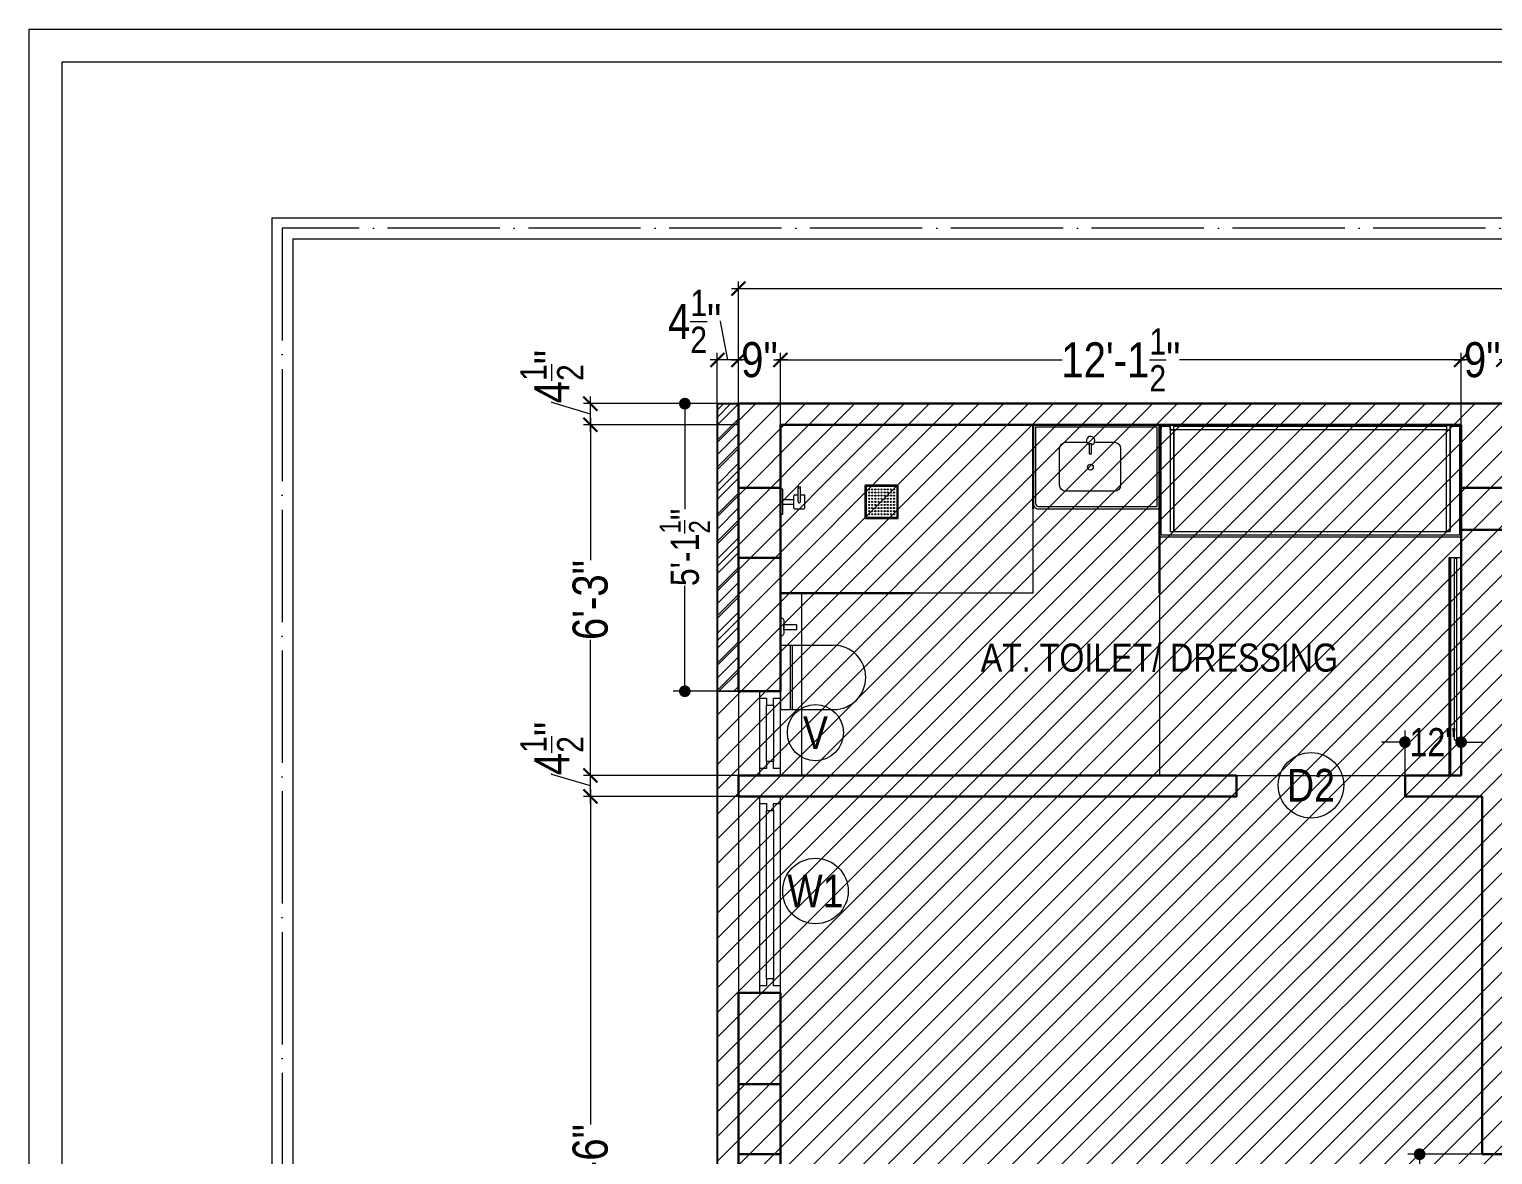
# Model space of a CAD drawing. Header units: millimetres. Extents: x 56222 to 3066687, y -650199 to -121287.
# Drawn here: x 152781.6 to 153094.4, y -174011.8 to -173771.1 of the extents above; entities that cross this region are included whole.
import ezdxf

# ---------------------------------------------------------------- set-up
doc = ezdxf.new("R2010")
doc.units = ezdxf.units.MM
doc.header["$MEASUREMENT"] = 0
doc.header["$PDMODE"] = 35
doc.linetypes.add('ACAD_ISO04W100', pattern=[30, 24, -3, 0, -3])
doc.layers.get('Defpoints').update_dxf_attribs({"color": 220})
for name, color, linetype, lineweight in [('COLUMN', 1, 'Continuous', 30), ('ELEVATION', 250, 'Continuous', 9), ('FIRST FLOOR', 7, 'Continuous', 9), ('FIRST FLOOR ( DIM )', 250, 'Continuous', 9), ('FIRST FLOOR ( DW_RAIL )', 7, 'Continuous', 9), ('FIRST FLOOR ( TEXT )', 7, 'Continuous', 9), ('FIRST FLOOR_( PLine )_', 251, 'Continuous', 30), ('FURNITURE', 32, 'Continuous', 9), ('GROUND FLOOR', 7, 'Continuous', 9), ('GROUND FLOOR  ( DIM )', 7, 'Continuous', 9), ('X_SHEET', 7, 'Continuous', 9), ('X~SLAB ( HATCH )', 251, 'Continuous', 9)]:
    doc.layers.add(name, color=color, linetype=linetype, lineweight=lineweight)
doc.layers.add('XX~SLAB ( PLINE )', color=251, linetype='Continuous', plot=False)
doc.styles.add('Cn BT~6', font='swissc.ttf', dxfattribs={"height": 6})
doc.styles.add('Cn_BT_7', font='swissc.ttf', dxfattribs={"height": 7})
doc.styles.add('Cn_BT_7½', font='swissc.ttf', dxfattribs={"height": 7.5})
doc.styles.add('KATHA', font='swissc.ttf')
doc.dimstyles.new('Cn BT~6', dxfattribs={"dimtxt": 0.18, "dimasz": 2.5, "dimexe": 2.5, "dimexo": 0, "dimgap": 0.09, "dimtad": 0, "dimdec": 3, "dimzin": 3, "dimdsep": 46, "dimlunit": 4, "dimtxsty": 'Cn BT~6', "dimblk": 'DOT', "dimcen": 0.09, "dimdle": 2, "dimclrd": 250, "dimclre": 250, "dimclrt": 5, "dimadec": 0, "dimazin": 0, "dimtfac": 0.75, "dimtdec": 3, "dimtofl": 0, "dimtmove": 0, "dimatfit": 3, "dimfxl": 1, "dimtolj": 1, "dimtzin": 0, "dimlwd": 15, "dimlwe": 15, "dimarcsym": 0})
doc.dimstyles.new('Cn_BT_7½', dxfattribs={"dimtxt": 9, "dimasz": 3, "dimexe": 1.5, "dimexo": 0, "dimgap": 0.09, "dimtad": 0, "dimdec": 3, "dimzin": 3, "dimdsep": 46, "dimlunit": 4, "dimtxsty": 'Cn_BT_7½', "dimblk": 'ARCHTICK', "dimcen": 0.09, "dimdle": 1.5, "dimclrd": 251, "dimclre": 251, "dimclrt": 14, "dimadec": 0, "dimazin": 0, "dimtfac": 0.75, "dimtdec": 3, "dimtofl": 0, "dimtmove": 0, "dimatfit": 3, "dimfxl": 0, "dimtolj": 1, "dimtzin": 0, "dimlwd": 15, "dimlwe": 15, "dimarcsym": 0})

# ---------------------------------------------------------------- blocks, each defined once
blk = doc.blocks.new('_ArchTick')
at = {"color": 0, "linetype": 'ByBlock', "const_width": 0.15}
blk.add_lwpolyline([(-0.5, -0.5), (0.5, 0.5)], dxfattribs=at)
blk = doc.blocks.new('*D47')
at = {"layer": 'Defpoints', "color": 0, "lineweight": 0, "transparency": 16777216}
for p in [(152933.16, -173826.57), (152933.16, -173851.18), (153333.66, -173851.18)]:
    blk.add_point(p, dxfattribs=at)
at = {"layer": 'FIRST FLOOR ( DIM )', "color": 251, "lineweight": 15, "transparency": 16777216}
for p, q in [((152931.66, -173826.57), (153118.45, -173826.57)), ((152933.16, -173851.18), (152933.16, -173825.07)), ((153335.16, -173826.57), (153143.87, -173826.57)), ((153333.66, -173851.18), (153333.66, -173825.07))]:
    blk.add_line(p, q, dxfattribs=at)
at = {"layer": 'FIRST FLOOR ( DIM )', "color": 251, "lineweight": 15, "transparency": 16777216, "xscale": 3, "yscale": 3, "zscale": 3, "rotation": 180}
blk.add_blockref('_ArchTick', (152933.16, -173826.57), dxfattribs=at)
at = {"layer": 'FIRST FLOOR ( DIM )', "color": 251, "lineweight": 15, "transparency": 16777216, "xscale": 3, "yscale": 3, "zscale": 3}
blk.add_blockref('_ArchTick', (153333.66, -173826.57), dxfattribs=at)
at = {"layer": 'FIRST FLOOR ( DIM )', "color": 14, "transparency": 16777216, "insert": (153131.16, -173826.57), "char_height": 7.5, "attachment_point": 5, "style": 'Cn_BT_7½'}
blk.add_mtext('\\A1;33\'-4{\\H0.75x;\\S1/2;}"', dxfattribs=at)
blk = doc.blocks.new('*D37')
at = {"layer": 'Defpoints', "color": 0, "lineweight": 0, "transparency": 16777216}
for p in [(152942.16, -173935.18), (152901.52, -174097.18), (152933.16, -174097.18)]:
    blk.add_point(p, dxfattribs=at)
at = {"layer": 'FIRST FLOOR ( DIM )', "color": 251, "lineweight": 15, "transparency": 16777216}
for p, q in [((152901.52, -173933.68), (152901.52, -174005.32)), ((152942.16, -173935.18), (152900.02, -173935.18)), ((152901.52, -174098.68), (152901.52, -174027.04)), ((152933.16, -174097.18), (152900.02, -174097.18))]:
    blk.add_line(p, q, dxfattribs=at)
at = {"layer": 'FIRST FLOOR ( DIM )', "color": 251, "lineweight": 15, "transparency": 16777216, "xscale": 3, "yscale": 3, "zscale": 3}
for p, rotation in [((152901.52, -173935.18), 90), ((152901.52, -174097.18), 270)]:
    blk.add_blockref('_ArchTick', p, dxfattribs=dict(at, rotation=rotation))
at = {"layer": 'FIRST FLOOR ( DIM )', "color": 14, "transparency": 16777216, "insert": (152901.52, -174016.18), "char_height": 7.5, "attachment_point": 5, "rotation": 90, "style": 'Cn_BT_7½'}
blk.add_mtext('\\A1;13\'-6"', dxfattribs=at)
blk = doc.blocks.new('A$C744D1EC1')
at = {"layer": 'FURNITURE'}
for p, q in [((-2.26, -0.39), (-2.26, 0)), ((-2.26, -0.39), (-2.26, 0)), ((0, -0.39), (0, 0)), ((0, -0.39), (0, 0)), ((2.26, -0.39), (2.26, 0)), ((2.26, -0.39), (2.26, 0)), ((-2.26, -0.39), (2.26, -0.39)), ((-2.26, -0.39), (2.26, -0.39)), ((-1.26, -2.56), (-1.26, -4.14)), ((-1.06, -2.36), (1.06, -2.36)), ((-0.39, -0.39), (-0.39, -2.36)), ((0.39, -0.39), (0.39, -2.36)), ((1.26, -2.56), (1.26, -3.15)), ((-1.06, -4.33), (1.06, -4.33)), ((0, -3.15), (2.56, -3.15)), ((0, -3.55), (2.56, -3.55)), ((1.26, -3.55), (1.26, -4.14))]:
    blk.add_line(p, q, dxfattribs=at)
for points in [[(-2.96, -15.14), (-2.96, -20.86, 0.414214), (-2.86, -20.96), (2.86, -20.96, 0.414214), (2.96, -20.86), (2.96, -15.14, 0.414214), (2.86, -15.04), (-2.86, -15.04, 0.414214)], [(-2.76, -15.34), (-2.76, -20.66, 0.414214), (-2.66, -20.76), (2.66, -20.76, 0.414214), (2.76, -20.66), (2.76, -15.34, 0.414214), (2.66, -15.24), (-2.66, -15.24, 0.414214)]]:
    blk.add_lwpolyline(points, format="xyb", close=True, dxfattribs=at)
for centre, radius in [((2.56, -3.35), 0.197), ((-2.21, -15.79), 0.0985), ((-2.21, -16.34), 0.0985), ((-2.21, -16.9), 0.0985), ((-2.21, -17.45), 0.0985), ((-2.21, -18), 0.0985), ((-1.66, -15.79), 0.0985), ((-1.66, -16.34), 0.0985), ((-1.66, -16.9), 0.0985), ((-1.66, -17.45), 0.0985), ((-1.66, -18), 0.0985), ((-1.1, -15.79), 0.0985), ((-1.1, -16.34), 0.0985), ((-1.1, -16.9), 0.0985), ((-1.1, -17.45), 0.0985), ((-1.1, -18), 0.0985), ((-0.55, -15.79), 0.0985), ((-0.55, -16.34), 0.0985), ((-0.55, -16.9), 0.0985), ((-0.55, -17.45), 0.0985), ((-0.55, -18), 0.0985), ((0, -15.79), 0.0985), ((0, -16.34), 0.0985), ((0, -16.9), 0.0985), ((0, -17.45), 0.0985), ((0, -18), 0.0985), ((0.55, -15.79), 0.0985), ((0.55, -16.34), 0.0985), ((0.55, -16.9), 0.0985), ((0.55, -17.45), 0.0985), ((0.55, -18), 0.0985), ((1.1, -15.79), 0.0985), ((1.1, -16.34), 0.0985), ((1.1, -16.9), 0.0985), ((1.1, -17.45), 0.0985), ((1.1, -18), 0.0985), ((1.66, -15.79), 0.0985), ((1.66, -16.34), 0.0985), ((1.66, -16.9), 0.0985), ((1.66, -17.45), 0.0985), ((1.66, -18), 0.0985), ((2.21, -15.79), 0.0985), ((2.21, -16.34), 0.0985), ((2.21, -16.9), 0.0985), ((2.21, -17.45), 0.0985), ((2.21, -18), 0.0985), ((-2.21, -18.55), 0.0985), ((-2.21, -19.1), 0.0985), ((-2.21, -19.66), 0.0985), ((-2.21, -20.21), 0.0985), ((-1.66, -18.55), 0.0985), ((-1.66, -19.1), 0.0985), ((-1.66, -19.66), 0.0985), ((-1.66, -20.21), 0.0985), ((-1.1, -18.55), 0.0985), ((-1.1, -19.1), 0.0985), ((-1.1, -19.66), 0.0985), ((-1.1, -20.21), 0.0985), ((-0.55, -18.55), 0.0985), ((-0.55, -19.1), 0.0985), ((-0.55, -19.66), 0.0985), ((-0.55, -20.21), 0.0985), ((0, -18.55), 0.0985), ((0, -19.1), 0.0985), ((0, -19.66), 0.0985), ((0, -20.21), 0.0985), ((0.55, -18.55), 0.0985), ((0.55, -19.1), 0.0985), ((0.55, -19.66), 0.0985), ((0.55, -20.21), 0.0985), ((1.1, -18.55), 0.0985), ((1.1, -19.1), 0.0985), ((1.1, -19.66), 0.0985), ((1.1, -20.21), 0.0985), ((1.66, -18.55), 0.0985), ((1.66, -19.1), 0.0985), ((1.66, -19.66), 0.0985), ((1.66, -20.21), 0.0985), ((2.21, -18.55), 0.0985), ((2.21, -19.1), 0.0985), ((2.21, -19.66), 0.0985), ((2.21, -20.21), 0.0985)]:
    blk.add_circle(centre, radius, dxfattribs=at)
for centre, start, end in [((-1.06, -2.56), 90, 180), ((1.06, -2.56), 0, 90), ((-1.06, -4.14), 180, 270), ((0, -3.35), 90, 270), ((1.06, -4.14), 270, 0)]:
    blk.add_arc(centre, 0.197, start, end, dxfattribs=at)
blk = doc.blocks.new('_Dot')
at = {"color": 0, "linetype": 'ByBlock', "lineweight": -2}
blk.add_line((-0.5, 0), (-1, 0), dxfattribs=at)
at = {"color": 0, "linetype": 'ByBlock', "const_width": 0.5}
blk.add_lwpolyline([(-0.25, 0, 1), (0.25, 0, 1)], format="xyb", close=True, dxfattribs=at)
blk = doc.blocks.new('*D35')
at = {"layer": 'Defpoints', "color": 0, "lineweight": 0, "transparency": 16777216}
for p in [(153087.66, -173923.56), (153075.66, -173930.68), (153087.66, -173930.68)]:
    blk.add_point(p, dxfattribs=at)
at = {"layer": 'FIRST FLOOR ( DIM )', "color": 250, "lineweight": 15, "transparency": 16777216}
for p, q in [((153075.66, -173930.68), (153075.66, -173921.06)), ((153087.66, -173930.68), (153087.66, -173921.06)), ((153073.16, -173923.56), (153070.66, -173923.56)), ((153090.16, -173923.56), (153092.66, -173923.56))]:
    blk.add_line(p, q, dxfattribs=at)
at = {"layer": 'FIRST FLOOR ( DIM )', "color": 250, "lineweight": 15, "transparency": 16777216, "xscale": 2.5, "yscale": 2.5, "zscale": 2.5}
blk.add_blockref('_Dot', (153075.66, -173923.56), dxfattribs=at)
at = {"layer": 'FIRST FLOOR ( DIM )', "color": 250, "lineweight": 15, "transparency": 16777216, "xscale": 2.5, "yscale": 2.5, "zscale": 2.5, "rotation": 180}
blk.add_blockref('_Dot', (153087.66, -173923.56), dxfattribs=at)
at = {"layer": 'FIRST FLOOR ( DIM )', "color": 5, "transparency": 16777216, "insert": (153081.66, -173923.56), "char_height": 6, "attachment_point": 5, "style": 'Cn BT~6'}
blk.add_mtext('\\A1;12"', dxfattribs=at)
blk = doc.blocks.new('dfg')
at = {"layer": 'FURNITURE'}
for p, q in [((295086.03, -103322.89), (295099.32, -103322.89)), ((295086.03, -103322.89), (295086.03, -103338.95)), ((295088.5, -103338.95), (295088.5, -103322.89)), ((295089.07, -103338.95), (295089.07, -103322.89)), ((295086.03, -103338.95), (295099.32, -103338.95))]:
    blk.add_line(p, q, dxfattribs=at)
for points in [[(295086.89, -103316.98), (295086.89, -103319.57, -0.455818), (295086.08, -103320.57), (295086.03, -103320.57), (295086.03, -103315.98), (295086.08, -103315.98, -0.455818)], [(295090.07, -103317.91), (295090.07, -103318.8, -0.414214), (295089.82, -103319.05), (295086.89, -103319.05), (295086.89, -103317.66), (295089.82, -103317.66, -0.414214)]]:
    blk.add_lwpolyline(points, format="xyb", close=True, dxfattribs=at)
blk.add_arc((295099.32, -103330.92), 8.03, 270, 90, dxfattribs=at)
blk = doc.blocks.new('*D31')
at = {"layer": 'Defpoints', "color": 0, "lineweight": 0, "transparency": 16777216}
for p in [(152901.52, -173930.68), (152933.16, -173930.68), (152942.16, -173935.18)]:
    blk.add_point(p, dxfattribs=at)
at = {"layer": 'FIRST FLOOR ( DIM )', "color": 251, "lineweight": 15, "transparency": 16777216}
for p, q in [((152893.28, -173930.46), (152893.28, -173930.28)), ((152901.52, -173932.93), (152893.28, -173930.46)), ((152933.16, -173930.68), (152900.02, -173930.68)), ((152901.52, -173936.68), (152901.52, -173929.18)), ((152942.16, -173935.18), (152900.02, -173935.18))]:
    blk.add_line(p, q, dxfattribs=at)
at = {"layer": 'FIRST FLOOR ( DIM )', "color": 251, "lineweight": 15, "transparency": 16777216, "xscale": 3, "yscale": 3, "zscale": 3}
for p, rotation in [((152901.52, -173930.68), 90), ((152901.52, -173935.18), 270)]:
    blk.add_blockref('_ArchTick', p, dxfattribs=dict(at, rotation=rotation))
at = {"layer": 'FIRST FLOOR ( DIM )', "color": 14, "transparency": 16777216, "insert": (152893.28, -173924.91), "char_height": 7.5, "attachment_point": 5, "rotation": 90, "style": 'Cn_BT_7½'}
blk.add_mtext('\\A1;4{\\H0.75x;\\S1/2;}"', dxfattribs=at)
blk = doc.blocks.new('*D30')
at = {"layer": 'Defpoints', "color": 0, "lineweight": 0, "transparency": 16777216}
for p in [(152901.52, -173855.68), (152933.16, -173855.68), (152933.16, -173930.68)]:
    blk.add_point(p, dxfattribs=at)
at = {"layer": 'FIRST FLOOR ( DIM )', "color": 251, "lineweight": 15, "transparency": 16777216}
for p, q in [((152933.16, -173855.68), (152900.02, -173855.68)), ((152901.52, -173854.18), (152901.52, -173884.66)), ((152901.52, -173932.18), (152901.52, -173901.69)), ((152933.16, -173930.68), (152900.02, -173930.68))]:
    blk.add_line(p, q, dxfattribs=at)
at = {"layer": 'FIRST FLOOR ( DIM )', "color": 251, "lineweight": 15, "transparency": 16777216, "xscale": 3, "yscale": 3, "zscale": 3}
for p, rotation in [((152901.52, -173855.68), 90), ((152901.52, -173930.68), 270)]:
    blk.add_blockref('_ArchTick', p, dxfattribs=dict(at, rotation=rotation))
at = {"layer": 'FIRST FLOOR ( DIM )', "color": 14, "transparency": 16777216, "insert": (152901.52, -173893.18), "char_height": 7.5, "attachment_point": 5, "rotation": 90, "style": 'Cn_BT_7½'}
blk.add_mtext('\\A1;6\'-3"', dxfattribs=at)
blk = doc.blocks.new('*D29')
at = {"layer": 'Defpoints', "color": 0, "lineweight": 0, "transparency": 16777216}
for p in [(152901.52, -173851.18), (152933.16, -173851.18), (152933.16, -173855.68)]:
    blk.add_point(p, dxfattribs=at)
at = {"layer": 'FIRST FLOOR ( DIM )', "color": 251, "lineweight": 15, "transparency": 16777216}
for p, q in [((152893.28, -173850.96), (152893.28, -173850.78)), ((152901.52, -173853.43), (152893.28, -173850.96)), ((152933.16, -173851.18), (152900.02, -173851.18)), ((152901.52, -173857.18), (152901.52, -173849.68)), ((152933.16, -173855.68), (152900.02, -173855.68))]:
    blk.add_line(p, q, dxfattribs=at)
at = {"layer": 'FIRST FLOOR ( DIM )', "color": 251, "lineweight": 15, "transparency": 16777216, "xscale": 3, "yscale": 3, "zscale": 3}
for p, rotation in [((152901.52, -173851.18), 90), ((152901.52, -173855.68), 270)]:
    blk.add_blockref('_ArchTick', p, dxfattribs=dict(at, rotation=rotation))
at = {"layer": 'FIRST FLOOR ( DIM )', "color": 14, "transparency": 16777216, "insert": (152893.28, -173845.41), "char_height": 7.5, "attachment_point": 5, "rotation": 90, "style": 'Cn_BT_7½'}
blk.add_mtext('\\A1;4{\\H0.75x;\\S1/2;}"', dxfattribs=at)
blk = doc.blocks.new('*D28')
at = {"layer": 'Defpoints', "color": 0, "lineweight": 0, "transparency": 16777216}
for p in [(152921.71, -173851.18), (152928.66, -173851.18), (152928.66, -173912.68)]:
    blk.add_point(p, dxfattribs=at)
at = {"layer": 'FIRST FLOOR ( DIM )', "color": 250, "lineweight": 15, "transparency": 16777216}
for p, q in [((152928.66, -173851.18), (152919.21, -173851.18)), ((152921.71, -173853.68), (152921.71, -173873.74)), ((152921.71, -173910.18), (152921.71, -173890.11)), ((152928.66, -173912.68), (152919.21, -173912.68))]:
    blk.add_line(p, q, dxfattribs=at)
at = {"layer": 'FIRST FLOOR ( DIM )', "color": 250, "lineweight": 15, "transparency": 16777216, "xscale": 2.5, "yscale": 2.5, "zscale": 2.5}
for p, rotation in [((152921.71, -173851.18), 90), ((152921.71, -173912.68), 270)]:
    blk.add_blockref('_Dot', p, dxfattribs=dict(at, rotation=rotation))
at = {"layer": 'FIRST FLOOR ( DIM )', "color": 5, "transparency": 16777216, "insert": (152921.71, -173881.93), "char_height": 6, "attachment_point": 5, "rotation": 90, "style": 'Cn BT~6'}
blk.add_mtext('\\A1;5\'-1{\\H0.75x;\\S1/2;}"', dxfattribs=at)
blk = doc.blocks.new('*D27')
at = {"layer": 'Defpoints', "color": 0, "lineweight": 0, "transparency": 16777216}
for p in [(152942.16, -173841.82), (152933.16, -173851.18), (152942.16, -173855.68)]:
    blk.add_point(p, dxfattribs=at)
at = {"layer": 'FIRST FLOOR ( DIM )', "color": 251, "lineweight": 15, "transparency": 16777216}
for p, q in [((152931.66, -173841.82), (152934.01, -173841.82)), ((152933.16, -173851.18), (152933.16, -173840.32)), ((152943.66, -173841.82), (152941.32, -173841.82)), ((152942.16, -173855.68), (152942.16, -173840.32))]:
    blk.add_line(p, q, dxfattribs=at)
at = {"layer": 'FIRST FLOOR ( DIM )', "color": 251, "lineweight": 15, "transparency": 16777216, "xscale": 3, "yscale": 3, "zscale": 3, "rotation": 180}
blk.add_blockref('_ArchTick', (152933.16, -173841.82), dxfattribs=at)
at = {"layer": 'FIRST FLOOR ( DIM )', "color": 251, "lineweight": 15, "transparency": 16777216, "xscale": 3, "yscale": 3, "zscale": 3}
blk.add_blockref('_ArchTick', (152942.16, -173841.82), dxfattribs=at)
at = {"layer": 'FIRST FLOOR ( DIM )', "color": 14, "transparency": 16777216, "insert": (152937.66, -173841.82), "char_height": 7.5, "attachment_point": 5, "style": 'Cn_BT_7½'}
blk.add_mtext('\\A1;9"', dxfattribs=at)
blk = doc.blocks.new('*D26')
at = {"layer": 'Defpoints', "color": 0, "lineweight": 0, "transparency": 16777216}
for p in [(153087.66, -173841.82), (152942.16, -173855.68), (153087.66, -173855.68)]:
    blk.add_point(p, dxfattribs=at)
at = {"layer": 'FIRST FLOOR ( DIM )', "color": 251, "lineweight": 15, "transparency": 16777216}
for p, q in [((152940.66, -173841.82), (153002.38, -173841.82)), ((152942.16, -173855.68), (152942.16, -173840.32)), ((153089.16, -173841.82), (153027.45, -173841.82)), ((153087.66, -173855.68), (153087.66, -173840.32))]:
    blk.add_line(p, q, dxfattribs=at)
at = {"layer": 'FIRST FLOOR ( DIM )', "color": 251, "lineweight": 15, "transparency": 16777216, "xscale": 3, "yscale": 3, "zscale": 3, "rotation": 180}
blk.add_blockref('_ArchTick', (152942.16, -173841.82), dxfattribs=at)
at = {"layer": 'FIRST FLOOR ( DIM )', "color": 251, "lineweight": 15, "transparency": 16777216, "xscale": 3, "yscale": 3, "zscale": 3}
blk.add_blockref('_ArchTick', (153087.66, -173841.82), dxfattribs=at)
at = {"layer": 'FIRST FLOOR ( DIM )', "color": 14, "transparency": 16777216, "insert": (153014.91, -173841.82), "char_height": 7.5, "attachment_point": 5, "style": 'Cn_BT_7½'}
blk.add_mtext('\\A1;12\'-1{\\H0.75x;\\S1/2;}"', dxfattribs=at)
blk = doc.blocks.new('*D25')
at = {"layer": 'Defpoints', "color": 0, "lineweight": 0, "transparency": 16777216}
for p in [(153096.66, -173841.82), (153096.66, -173851.18), (153087.66, -173855.68)]:
    blk.add_point(p, dxfattribs=at)
at = {"layer": 'FIRST FLOOR ( DIM )', "color": 251, "lineweight": 15, "transparency": 16777216}
for p, q in [((153086.16, -173841.82), (153088.51, -173841.82)), ((153087.66, -173855.68), (153087.66, -173840.32)), ((153098.16, -173841.82), (153095.82, -173841.82)), ((153096.66, -173851.18), (153096.66, -173840.32))]:
    blk.add_line(p, q, dxfattribs=at)
at = {"layer": 'FIRST FLOOR ( DIM )', "color": 251, "lineweight": 15, "transparency": 16777216, "xscale": 3, "yscale": 3, "zscale": 3, "rotation": 180}
blk.add_blockref('_ArchTick', (153087.66, -173841.82), dxfattribs=at)
at = {"layer": 'FIRST FLOOR ( DIM )', "color": 251, "lineweight": 15, "transparency": 16777216, "xscale": 3, "yscale": 3, "zscale": 3}
blk.add_blockref('_ArchTick', (153096.66, -173841.82), dxfattribs=at)
at = {"layer": 'FIRST FLOOR ( DIM )', "color": 14, "transparency": 16777216, "insert": (153092.16, -173841.82), "char_height": 7.5, "attachment_point": 5, "style": 'Cn_BT_7½'}
blk.add_mtext('\\A1;9"', dxfattribs=at)
blk = doc.blocks.new('*D20')
at = {"layer": 'Defpoints', "color": 0, "lineweight": 0, "transparency": 16777216}
for p in [(152928.66, -173841.82), (152928.66, -173851.18), (152933.16, -173851.18)]:
    blk.add_point(p, dxfattribs=at)
at = {"layer": 'FIRST FLOOR ( DIM )', "color": 251, "lineweight": 15, "transparency": 16777216}
for p, q in [((152929.35, -173833.59), (152929.17, -173833.59)), ((152930.91, -173841.82), (152929.35, -173833.59)), ((152934.66, -173841.82), (152927.16, -173841.82)), ((152928.66, -173851.18), (152928.66, -173840.32)), ((152933.16, -173851.18), (152933.16, -173840.32))]:
    blk.add_line(p, q, dxfattribs=at)
at = {"layer": 'FIRST FLOOR ( DIM )', "color": 251, "lineweight": 15, "transparency": 16777216, "xscale": 3, "yscale": 3, "zscale": 3, "rotation": 180}
blk.add_blockref('_ArchTick', (152928.66, -173841.82), dxfattribs=at)
at = {"layer": 'FIRST FLOOR ( DIM )', "color": 251, "lineweight": 15, "transparency": 16777216, "xscale": 3, "yscale": 3, "zscale": 3}
blk.add_blockref('_ArchTick', (152933.16, -173841.82), dxfattribs=at)
at = {"layer": 'FIRST FLOOR ( DIM )', "color": 14, "transparency": 16777216, "insert": (152923.8, -173833.59), "char_height": 7.5, "attachment_point": 5, "style": 'Cn_BT_7½'}
blk.add_mtext('\\A1;4{\\H0.75x;\\S1/2;}"', dxfattribs=at)
blk = doc.blocks.new('*D12')
at = {"layer": 'Defpoints', "color": 0, "lineweight": 0, "transparency": 16777216}
for p in [(153092.16, -174011.68), (153078.79, -174056.68), (153092.16, -174056.68)]:
    blk.add_point(p, dxfattribs=at)
at = {"layer": 'ELEVATION', "color": 250, "lineweight": 15, "transparency": 16777216}
for p, q in [((153092.16, -174011.68), (153076.29, -174011.68)), ((153078.79, -174014.18), (153078.79, -174027.32)), ((153078.79, -174054.18), (153078.79, -174041.04)), ((153092.16, -174056.68), (153076.29, -174056.68))]:
    blk.add_line(p, q, dxfattribs=at)
at = {"layer": 'ELEVATION', "color": 250, "lineweight": 15, "transparency": 16777216, "xscale": 2.5, "yscale": 2.5, "zscale": 2.5}
for p, rotation in [((153078.79, -174011.68), 90), ((153078.79, -174056.68), 270)]:
    blk.add_blockref('_Dot', p, dxfattribs=dict(at, rotation=rotation))
at = {"layer": 'ELEVATION', "color": 5, "transparency": 16777216, "insert": (153078.79, -174034.18), "char_height": 6, "attachment_point": 5, "rotation": 90, "style": 'Cn BT~6'}
blk.add_mtext('\\A1;3\'-9"', dxfattribs=at)

msp = doc.modelspace()

# ---------------------------------------------------------------- hatches: boundary and pattern name
at = {"layer": 'GROUND FLOOR  ( DIM )'}
h = msp.add_hatch(dxfattribs=at)
h.set_pattern_fill('ANSI31', color=256, scale=18, style=0)
h.set_pattern_definition([(45, (14665.3014, -6617.1271), (-1.590990258, 1.590990258), [])])
h.paths.add_polyline_path([(152928.6631, -173851.1764), (152933.1631, -173851.1764), (152933.1631, -173912.6764), (152928.6631, -173912.6764)])
at = {"layer": 'X~SLAB ( HATCH )'}
h = msp.add_hatch(dxfattribs=at)
h.set_pattern_fill('ANSI31', color=256, scale=30, style=0)
h.set_pattern_definition([(45, (152928.663, -174161.6764), (-2.65165, 2.65165), [])])
h.paths.add_polyline_path([(152928.6631, -173851.1764), (153333.6631, -173851.1764), (153333.6631, -174161.6764), (153324.6631, -174161.6764), (153324.6631, -174143.6764), (153243.6631, -174143.6764), (153243.6631, -174161.6764), (152928.6631, -174161.6764)])
h.paths.add_polyline_path([(153096.6631, -174056.6764), (153138.6631, -174056.6764), (153138.6631, -174110.6764), (153192.6631, -174110.6764), (153192.6631, -174152.6764), (153096.6631, -174152.6764)], flags=16)
h.paths.add_polyline_path([(153239.1631, -174139.1764), (153324.6631, -174139.1764), (153324.6631, -174011.6764), (153239.1631, -174011.6764)], flags=16)

# ---------------------------------------------------------------- linework, layer by layer
at = {"layer": 'COLUMN'}
for points in [[(152933.1631, -173869.1764), (152942.1631, -173869.1764), (152942.1631, -173884.1764), (152933.1631, -173884.1764)], [(153087.6631, -173869.1764), (153096.6631, -173869.1764), (153096.6631, -173878.1764), (153087.6631, -173878.1764)], [(152933.1631, -173996.6764), (152942.1631, -173996.6764), (152942.1631, -174011.6764), (152933.1631, -174011.6764)]]:
    msp.add_lwpolyline(points, close=True, dxfattribs=at)
at = {"layer": 'FIRST FLOOR'}
for p, q in [((152933.1631, -173851.1764), (152933.1631, -174161.6764)), ((152933.1631, -173851.1764), (153333.6631, -173851.1764)), ((152942.1631, -173930.6764), (152942.1631, -173855.6764)), ((152942.1631, -173855.6764), (153087.6631, -173855.6764)), ((153087.6631, -173930.6764), (153087.6631, -173855.6764)), ((152933.1631, -173912.6764), (152942.1631, -173912.6764)), ((152933.1631, -173930.6764), (153087.6631, -173930.6764)), ((153039.6631, -173935.1764), (153039.6631, -173930.6764)), ((153075.6631, -173935.1764), (153075.6631, -173930.6764)), ((152933.1631, -173935.1764), (153039.6631, -173935.1764)), ((152942.1631, -174097.1764), (152942.1631, -173935.1764)), ((153075.6631, -173935.1764), (153092.1631, -173935.1764)), ((153092.1631, -173935.1764), (153092.1631, -174011.6764)), ((152933.1631, -173977.1764), (152942.1631, -173977.1764)), ((153092.1631, -174011.6764), (153192.6631, -174011.6764))]:
    msp.add_line(p, q, dxfattribs=at)
at = {"layer": 'FIRST FLOOR', "ltscale": 0.7}
msp.add_lwpolyline([(153092.1631, -174161.6764), (153092.1631, -174173.6764), (152928.6631, -174173.6764), (152928.6631, -173851.1764), (152933.1631, -173851.1764)], dxfattribs=at)
at = {"layer": 'FIRST FLOOR ( DIM )', "color": 5}
for centre, radius in [((152949.6347, -173921.5249), 6), ((153055.5689, -173932.7839), 7), ((152949.6347, -173955.4006), 7)]:
    msp.add_circle(centre, radius, dxfattribs=at)
at = {"layer": 'FIRST FLOOR ( DW_RAIL )'}
for points in [[(152937.6631, -173912.6764), (152937.6631, -173914.1764), (152939.1631, -173914.1764), (152939.1631, -173915.6764), (152940.6631, -173915.6764), (152940.6631, -173927.6764), (152939.1631, -173927.6764), (152939.1631, -173929.1764), (152937.6631, -173929.1764), (152937.6631, -173930.6764), (152942.1631, -173930.6764), (152942.1631, -173929.1764), (152940.6631, -173929.1764), (152940.6631, -173927.6764), (152939.1631, -173927.6764), (152939.1631, -173915.6764), (152940.6631, -173915.6764), (152940.6631, -173914.1764), (152942.1631, -173914.1764), (152942.1631, -173912.6764), (152937.6631, -173912.6764), (152937.6631, -173930.6764), (152942.1631, -173930.6764), (152942.1631, -173912.6764)], [(152937.6631, -173935.1764), (152937.6631, -173936.6764), (152939.1631, -173936.6764), (152939.1631, -173938.1764), (152940.6631, -173938.1764), (152940.6631, -173974.1764), (152939.1631, -173974.1764), (152939.1631, -173975.6764), (152937.6631, -173975.6764), (152937.6631, -173977.1764), (152942.1631, -173977.1764), (152942.1631, -173975.6764), (152940.6631, -173975.6764), (152940.6631, -173974.1764), (152939.1631, -173974.1764), (152939.1631, -173938.1764), (152940.6631, -173938.1764), (152940.6631, -173936.6764), (152942.1631, -173936.6764), (152942.1631, -173935.1764), (152937.6631, -173935.1764), (152937.6631, -173977.1764), (152942.1631, -173977.1764), (152942.1631, -173935.1764)]]:
    msp.add_lwpolyline(points, close=True, dxfattribs=at)
at = {"layer": 'FIRST FLOOR_( PLine )_'}
for p, q in [((153096.6631, -173851.1764), (152933.1631, -173851.1764)), ((152933.1631, -173851.1764), (152933.1631, -173912.6764)), ((152942.1631, -173855.6764), (153087.6631, -173855.6764)), ((152942.1631, -173912.6764), (152942.1631, -173855.6764)), ((153087.6631, -173855.6764), (153087.6631, -173930.6764)), ((152933.1631, -173912.6764), (152942.1631, -173912.6764)), ((153087.6631, -173930.6764), (153075.6631, -173930.6764)), ((153075.6631, -173930.6764), (153075.6631, -173935.1764)), ((153075.6631, -173935.1764), (153092.1631, -173935.1764)), ((153092.1631, -173935.1764), (153092.1631, -174011.6764)), ((153092.1631, -174011.6764), (153192.6631, -174011.6764))]:
    msp.add_line(p, q, dxfattribs=at)
for points in [[(153039.6631, -173930.6764), (152933.1631, -173930.6764), (152933.1631, -173935.1764), (153039.6631, -173935.1764)], [(152942.1631, -173977.1764), (152933.1631, -173977.1764), (152933.1631, -174055.1764), (152942.1631, -174055.1764)]]:
    msp.add_lwpolyline(points, close=True, dxfattribs=at)
at = {"layer": 'FURNITURE'}
for p, q in [((152996.1631, -173891.6764), (152996.1631, -173855.6752)), ((153023.1631, -173855.6764), (153023.1631, -173930.6764)), ((152996.1631, -173891.6764), (152942.1631, -173891.6764))]:
    msp.add_line(p, q, dxfattribs=at)
at = {"layer": 'FURNITURE', "color": 5, "lineweight": 30, "ltscale": 10000}
for p, q in [((152996.1631, -173855.6752), (152996.1631, -173873.681)), ((153023.1631, -173855.6752), (153023.1631, -173891.6764)), ((152942.1631, -173891.6764), (152970.6631, -173891.6764))]:
    msp.add_line(p, q, dxfattribs=at)
at = {"layer": 'FURNITURE'}
for points in [[(153023.1631, -173855.6764), (152996.1631, -173855.6764), (152996.1631, -173872.4836, 0.42261333), (152997.3477, -173873.6821), (153023.1631, -173873.6822)], [(153022.6631, -173856.1764), (152996.6631, -173856.1764), (152996.6631, -173872.4894, 0.42530735), (152997.3453, -173873.1821), (153022.6631, -173873.1822)]]:
    msp.add_lwpolyline(points, format="xyb", close=True, dxfattribs=at)
for points in [[(153023.1631, -173855.6764), (153023.1631, -173879.6764), (153087.6631, -173879.6764), (153087.6631, -173855.6764), (153023.1631, -173855.6764), (153023.1631, -173856.4139), (153023.551, -173856.4139), (153023.551, -173856.026), (153025.4906, -173856.026), (153025.4906, -173878.5126), (153085.3356, -173878.5126), (153085.3356, -173856.026), (153087.2752, -173856.026), (153087.2752, -173879.2884), (153023.551, -173879.2884), (153023.551, -173856.026), (153025.4906, -173856.026), (153025.4906, -173856.8019), (153026.2665, -173856.8019), (153026.2665, -173856.026), (153084.5597, -173856.026), (153084.5597, -173856.8019), (153085.3356, -173856.8019), (153085.3356, -173878.5126), (153084.5597, -173878.5126), (153084.5597, -173856.8019), (153026.2665, -173856.8019), (153026.2665, -173878.5126), (153026.2665, -173856.8019), (153025.4906, -173856.8019), (153025.4906, -173856.026), (153023.551, -173856.026), (153023.551, -173856.4139), (153023.1631, -173856.4139)], [(153085.0031, -173884.1764), (153085.0031, -173930.6764), (153087.6631, -173930.6764), (153087.6631, -173884.1764), (153085.0031, -173884.1764), (153085.0031, -173930.6764)], [(153085.2909, -173884.1764), (153085.2909, -173930.6764), (153087.6631, -173930.6764)], [(153085.4044, -173884.1764), (153085.4044, -173930.6764), (153087.6631, -173930.6764)]]:
    msp.add_lwpolyline(points, dxfattribs=at)
msp.add_lwpolyline([(153009.2663, -173859.4505), (153013.538, -173859.4503, -0.41421356), (153014.8703, -173860.7825), (153014.8705, -173868.582, -0.41421356), (153013.5383, -173869.9142), (153003.157, -173869.9145, -0.41421356), (153001.8248, -173868.5824), (153001.8246, -173860.7829, -0.41421356), (153003.1567, -173859.4506), (153007.6309, -173859.4505)], format="xyb", dxfattribs=at)
msp.add_lwpolyline([(153009.2663, -173859.4505), (153013.538, -173859.4503, -0.41421356), (153014.8703, -173860.7825), (153014.8705, -173868.582, -0.41421356), (153013.5383, -173869.9142), (153003.157, -173869.9145, -0.41421356), (153001.8248, -173868.5824), (153001.8246, -173860.7829, -0.41421356), (153003.1567, -173859.4506), (153007.6309, -173859.4505)], format="xyb", dxfattribs=at)
for points in [[(153008.1358, -173859.8032), (153008.1358, -173861.9055), (153008.6721, -173861.9054), (153008.6721, -173859.8032)], [(153008.1358, -173859.8032), (153008.1358, -173861.9055), (153008.6721, -173861.9054), (153008.6721, -173859.8032)], [(153086.7484, -173884.3165), (153086.1386, -173884.3165), (153086.1386, -173923.0363), (153086.7484, -173923.0363)], [(152946.6631, -173930.6764), (152942.1631, -173930.6764), (152942.1631, -173891.6764), (152946.6631, -173891.6764)]]:
    msp.add_lwpolyline(points, close=True, dxfattribs=at)
msp.add_circle((153008.4041, -173864.7591), 0.6131, dxfattribs=at)
msp.add_circle((153008.4041, -173864.7591), 0.6131, dxfattribs=at)
msp.add_arc((153008.4486, -173859.0876), 0.8946, 284.4676, 249.530737, dxfattribs=at)
msp.add_arc((153008.4486, -173859.0876), 0.8946, 284.4676, 249.530737, dxfattribs=at)
at = {"layer": 'GROUND FLOOR'}
for p, q in [((152833.4131, -173811.4264), (153333.6631, -173811.4264)), ((152833.4131, -173811.4264), (152833.4131, -174278.4264)), ((152837.9131, -173815.9264), (153333.6631, -173815.9264)), ((152837.9131, -173815.9264), (152837.9131, -174273.9264))]:
    msp.add_line(p, q, dxfattribs=at)
at = {"layer": 'GROUND FLOOR', "color": 1, "linetype": 'ACAD_ISO04W100'}
msp.add_lwpolyline([(153333.6631, -173813.6764), (152835.6631, -173813.6764), (152835.6631, -174276.1764), (153333.6631, -174276.1764)], dxfattribs=at)
at = {"layer": 'GROUND FLOOR  ( DIM )'}
msp.add_lwpolyline([(152933.1631, -173851.1764), (152928.6631, -173851.1764), (152928.6631, -173912.6764), (152942.1631, -173912.6764)], dxfattribs=at)
msp.add_lwpolyline([(152928.6631, -173851.1764), (152933.1631, -173851.1764), (152933.1631, -173912.6764), (152928.6631, -173912.6764)], close=True, dxfattribs=at)
at = {"layer": 'X_SHEET'}
for points in [[(153548.7248, -174306.0603), (152781.5764, -174306.0603), (152781.5764, -173771.1275), (153548.7248, -173771.1275)], [(153541.7248, -174299.0603), (152788.5764, -174299.0603), (152788.5764, -173778.1275), (153541.7248, -173778.1275)]]:
    msp.add_lwpolyline(points, close=True, dxfattribs=at)
at = {"layer": 'XX~SLAB ( PLINE )'}
msp.add_lwpolyline([(152928.6631, -173851.1764), (153333.6631, -173851.1764), (153333.6631, -174161.6764), (153324.6631, -174161.6764), (153324.6631, -174143.6764), (153243.6631, -174143.6764), (153243.6631, -174161.6764), (152928.6631, -174161.6764)], close=True, dxfattribs=at)

# ---------------------------------------------------------------- block references
at = {"layer": 'FURNITURE', "linetype": 'Continuous', "xscale": 1.200000000076199, "yscale": 1.200000000076199, "zscale": 1.200000000076199, "rotation": 90.00018639057082}
msp.add_blockref('A$C744D1EC1', (152942.1631, -173872.1761), dxfattribs=at)
at = {"layer": 'FURNITURE', "color": 5, "xscale": 0.8549999999813735, "yscale": 0.8549999999813735, "zscale": 0.8549999999813735}
msp.add_blockref('dfg', (-99356.3924, -85561.7864), dxfattribs=at)

# ---------------------------------------------------------------- texts
at = {"layer": 'FIRST FLOOR ( DIM )', "color": 5, "char_height": 7, "attachment_point": 5, "style": 'Cn_BT_7'}
for s, insert in [('V', (152949.6347, -173921.5249)), ('D2', (153055.5689, -173932.7839)), ('W1', (152949.6347, -173955.4006))]:
    msp.add_mtext(s, dxfattribs=dict(at, insert=insert))
at = {"layer": 'FIRST FLOOR ( TEXT )', "insert": (153023.1517, -173905.5276), "char_height": 6, "attachment_point": 5, "style": 'KATHA'}
msp.add_mtext('AT. TOILET/ DRESSING', dxfattribs=at)

# ---------------------------------------------------------------- dimensions: what is measured, and where the dimension line sits
at = {"layer": 'ELEVATION'}
dim = msp.add_linear_dim(base=(153078.7888, -174056.6764), p1=(153092.1631, -174011.6764), p2=(153092.1631, -174056.6764), angle=90, dimstyle='Cn BT~6', dxfattribs=at)
dim.commit()
dim.dimension.update_dxf_attribs({"geometry": '*D12', "text_midpoint": (153078.7888, -174034.1764)})
at = {"layer": 'FIRST FLOOR ( DIM )'}
dim = msp.add_linear_dim(base=(152933.1631, -173826.5664), p1=(153333.6631, -173851.1764), p2=(152933.1631, -173851.1764), dimstyle='Cn_BT_7½', dxfattribs=at)
dim.commit()
dim.dimension.update_dxf_attribs({"geometry": '*D47', "text_midpoint": (153131.1631, -173826.5664), "dimtype": 160})
for base, p1, p2, dimstyle, override, picture, middle in [((152928.6631, -173841.823), (152933.1631, -173851.1764), (152928.6631, -173851.1764), 'Cn_BT_7½', {"dimtmove": 1}, '*D20', (152929.0774, -173833.5854)), ((153087.6631, -173923.5577), (153075.6631, -173930.6764), (153087.6631, -173930.6764), 'Cn BT~6', {"dimlunit": 5, "dimpost": '"'}, '*D35', (153081.6631, -173923.5577))]:
    dim = msp.add_linear_dim(base=base, p1=p1, p2=p2, dimstyle=dimstyle, override=override, dxfattribs=at)
    dim.commit()
    dim.dimension.update_dxf_attribs({"geometry": picture, "text_midpoint": middle, "dimtype": 160})
for base, p1, p2, picture, middle in [((152901.5222, -173851.1764), (152933.1631, -173855.6764), (152933.1631, -173851.1764), '*D29', (152893.2845, -173850.6851)), ((152901.5222, -173855.6764), (152933.1631, -173930.6764), (152933.1631, -173855.6764), '*D30', (152901.5222, -173893.1764)), ((152901.5222, -173930.6764), (152942.1631, -173935.1764), (152933.1631, -173930.6764), '*D31', (152893.2845, -173930.1851))]:
    dim = msp.add_linear_dim(base=base, p1=p1, p2=p2, angle=90, dimstyle='Cn_BT_7½', override={"dimtmove": 1}, dxfattribs=at)
    dim.commit()
    dim.dimension.update_dxf_attribs({"geometry": picture, "text_midpoint": middle})
dim = msp.add_linear_dim(base=(152942.1631, -173841.823), p1=(152933.1631, -173851.1764), p2=(152942.1631, -173855.6764), dimstyle='Cn_BT_7½', dxfattribs=at)
dim.commit()
dim.dimension.update_dxf_attribs({"geometry": '*D27', "text_midpoint": (152937.6631, -173841.823)})
for base, p1, p2, picture, middle in [((153087.6631, -173841.823), (152942.1631, -173855.6764), (153087.6631, -173855.6764), '*D26', (153014.9131, -173841.823)), ((153096.6631, -173841.823), (153087.6631, -173855.6764), (153096.6631, -173851.1764), '*D25', (153092.1631, -173841.823))]:
    dim = msp.add_linear_dim(base=base, p1=p1, p2=p2, dimstyle='Cn_BT_7½', override={"dimtmove": 1}, dxfattribs=at)
    dim.commit()
    dim.dimension.update_dxf_attribs({"geometry": picture, "text_midpoint": middle})
for base, p1, p2, dimstyle, picture, middle in [((152921.712, -173851.1764), (152928.6631, -173912.6764), (152928.6631, -173851.1764), 'Cn BT~6', '*D28', (152921.712, -173881.9264)), ((152901.5222, -174097.1764), (152942.1631, -173935.1764), (152933.1631, -174097.1764), 'Cn_BT_7½', '*D37', (152901.5222, -174016.1764))]:
    dim = msp.add_linear_dim(base=base, p1=p1, p2=p2, angle=90, dimstyle=dimstyle, dxfattribs=at)
    dim.commit()
    dim.dimension.update_dxf_attribs({"geometry": picture, "text_midpoint": middle})

doc.saveas('drawing.dxf')
